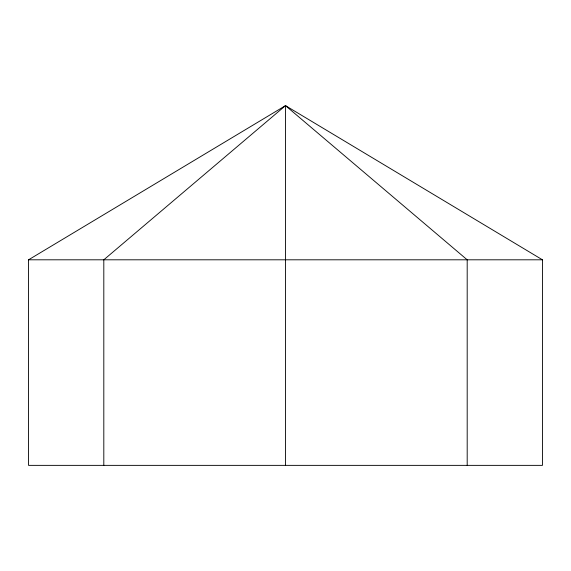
<?xml version="1.0" encoding="UTF-8"?>
<svg xmlns="http://www.w3.org/2000/svg" width="571" height="571" viewBox="0 0 571 571"><rect width="100%" height="100%" fill="white"/><g stroke="black" fill="none" stroke-linecap="round" stroke-linejoin="round"><path stroke-width="0.86" d="M467.192 465.365L467.192 259.805L285.5 105.635L28.55 259.805L28.55 465.365L542.45 465.365L542.45 259.805L285.5 105.635L103.808 259.805L103.808 465.365M28.55 259.805L542.45 259.805M285.5 105.635L285.5 465.365"/></g></svg>
